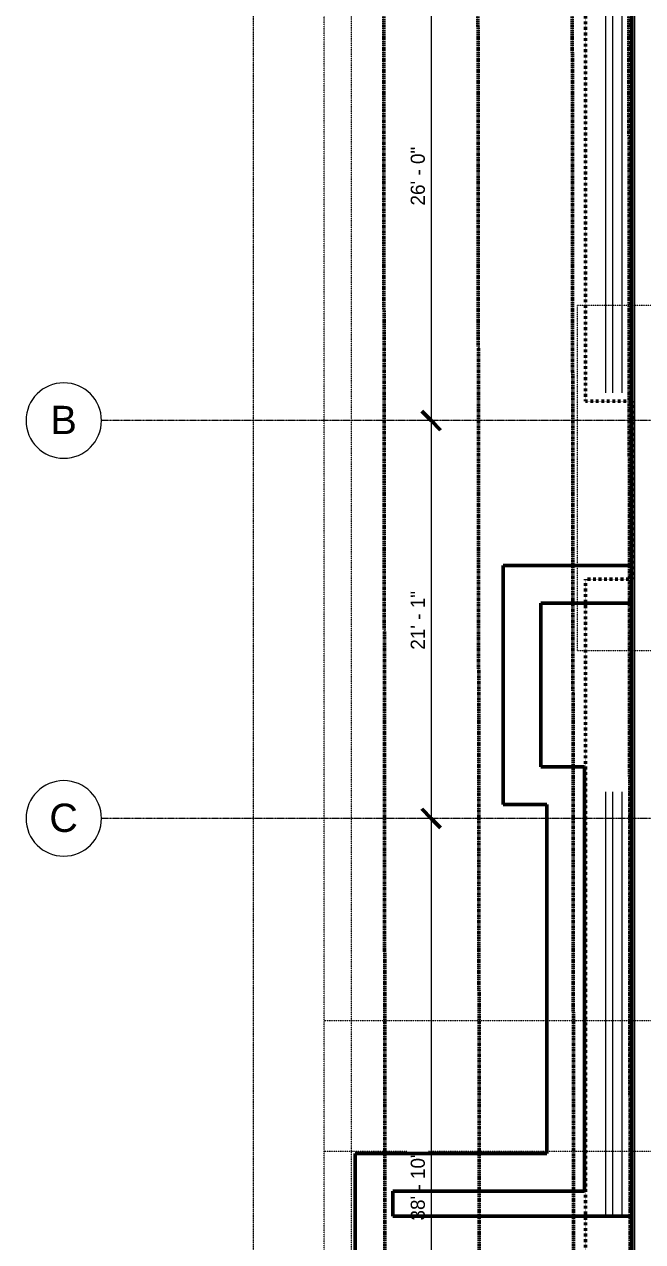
# Model space of a CAD drawing. Header units: inches. Extents: x -4218 to -1814, y 9706 to 12426.
# Drawn here: x -4218 to -3824, y 11013 to 11787 of the extents above; entities that cross this region are included whole.
import ezdxf

# ---------------------------------------------------------------- set-up
doc = ezdxf.new("R2010")
doc.units = ezdxf.units.IN
doc.header["$MEASUREMENT"] = 0
for name, pattern in [('Aligning Line 1_8_', [0.25, 0.125, -0.125]), ('Dash 1_16_', [0.125, 0.0625, -0.0625]), ('Double Dash 3_8_', [1, 0.375, -0.125, 0.125, -0.125, 0.125, -0.125]), ('Grid Line 1_2_', [0.875, 0.5, -0.125, 0.125, -0.125])]:
    doc.linetypes.add(name, pattern=pattern)
for name, color, linetype, lineweight in [('0-2', 7, 'Continuous', 9), ('0-3', 147, 'Aligning Line 1_8_', 9), ('0-4', 165, 'Continuous', 5), ('A-ANNO-DIMS', 211, 'Continuous', 9), ('A-ANNO-DIMS-96', 211, 'Continuous', 9), ('A-WALL-1', 10, 'Continuous', 13), ('C-PROP-LINE-1', 250, 'Double Dash 3_8_', 50), ('C-PROP-LINE-2', 91, 'Dash 1_16_', 50), ('G-ANNO-SYMB', 111, 'Aligning Line 1_8_', 9), ('G-ANNO-SYMB-1', 147, 'Aligning Line 1_8_', 9), ('S-FNDN-2', 250, 'Continuous', 50), ('S-FNDN-3', 10, 'Continuous', 13), ('S-GRID-1', 1, 'Grid Line 1_2_', 9), ('S-GRID-IDEN', 1, 'Continuous', 9), ('S-GRID-IDEN-1', 147, 'Continuous', 9)]:
    doc.layers.add(name, color=color, linetype=linetype, lineweight=lineweight)
doc.styles.add('Arial', font='arial.ttf', dxfattribs={"height": 18})
doc.styles.add('Century Gothic', font='ufonts.com_century-gothic.ttf', dxfattribs={"height": 9})
doc.dimstyles.new('OD__1_8__Tol__', dxfattribs={"dimscale": 12, "dimtxt": 9.397514, "dimasz": 1, "dimexe": 0.75, "dimexo": 0.5, "dimgap": 0.125, "dimtad": 1, "dimdec": 3, "dimrnd": 0.125, "dimzin": 3, "dimdsep": 46, "dimlunit": 4, "dimtxsty": 'Century Gothic', "dimblk1": 'OBLIQUE', "dimblk2": 'OBLIQUE', "dimsah": 1, "dimcen": 0.09, "dimdle": 0.75, "dimazin": 0, "dimtfac": 1, "dimtdec": 4, "dimtix": 1, "dimtmove": 0, "dimatfit": 3, "dimfxl": 1, "dimtvp": 1, "dimtfill": 1, "dimfrac": 2, "dimtolj": 1, "dimtzin": 0, "dimarcsym": 2})

# ---------------------------------------------------------------- blocks, each defined once
blk = doc.blocks.new('DIMBLOCK20-FLOOR PLAN - BASEMENT')
at = {"layer": 'A-ANNO-DIMS-96', "lineweight": 50}
for p, q in [((-3958.9, 11847.19), (-3964.9, 11853.19)), ((-3958.9, 11847.19), (-3952.9, 11841.19)), ((-3958.9, 11535.19), (-3964.9, 11541.19)), ((-3958.9, 11535.19), (-3952.9, 11529.19))]:
    blk.add_line(p, q, dxfattribs=at)
at = {"layer": 'A-ANNO-DIMS-96'}
for p, q in [((-3956.41, 11847.19), (-3967.9, 11847.19)), ((-3958.9, 11847.19), (-3958.9, 11535.19)), ((-3958.9, 11847.19), (-3956.41, 11847.19)), ((-3956.41, 11535.19), (-3967.9, 11535.19)), ((-3958.9, 11535.19), (-3956.41, 11535.19))]:
    blk.add_line(p, q, dxfattribs=at)
at = {"layer": 'A-ANNO-DIMS-96', "color": 0, "insert": (-3971.93, 11671.95), "char_height": 9, "width": 46.1821, "attachment_point": 1, "rotation": 90, "line_spacing_factor": 0.984502, "style": 'Century Gothic', "bg_fill": 3, "box_fill_scale": 1.25, "bg_fill_color": 256, "bg_fill_true_color": 13158600, "bg_fill_transparency": 0}
blk.add_mtext('26\' - 0"', dxfattribs=at)
blk = doc.blocks.new('_Oblique')
at = {"color": 0, "linetype": 'ByBlock', "lineweight": -2}
blk.add_line((-0.5, -0.5), (0.5, 0.5), dxfattribs=at)
blk = doc.blocks.new('DIMBLOCK21-FLOOR PLAN - BASEMENT')
at = {"layer": 'A-ANNO-DIMS-96'}
for p, q in [((-3956.41, 11535.19), (-3967.9, 11535.19)), ((-3958.9, 11535.19), (-3958.9, 11282.19)), ((-3958.9, 11535.19), (-3956.41, 11535.19)), ((-3956.41, 11282.19), (-3967.9, 11282.19)), ((-3958.9, 11282.19), (-3956.41, 11282.19))]:
    blk.add_line(p, q, dxfattribs=at)
at = {"layer": 'A-ANNO-DIMS-96', "lineweight": 50}
for p, q in [((-3958.9, 11535.19), (-3964.9, 11541.19)), ((-3958.9, 11535.19), (-3952.9, 11529.19)), ((-3958.9, 11282.19), (-3964.9, 11288.19)), ((-3958.9, 11282.19), (-3952.9, 11276.19))]:
    blk.add_line(p, q, dxfattribs=at)
at = {"layer": 'A-ANNO-DIMS-96', "color": 0, "insert": (-3971.93, 11389.45), "char_height": 9, "width": 46.1821, "attachment_point": 1, "rotation": 90, "line_spacing_factor": 0.984502, "style": 'Century Gothic', "bg_fill": 3, "box_fill_scale": 1.25, "bg_fill_color": 256, "bg_fill_true_color": 13158600, "bg_fill_transparency": 0}
blk.add_mtext('21\' - 1"', dxfattribs=at)
blk = doc.blocks.new('DIMBLOCK22-FLOOR PLAN - BASEMENT')
at = {"layer": 'A-ANNO-DIMS-96', "lineweight": 50}
for p, q in [((-3958.9, 11282.19), (-3964.9, 11288.19)), ((-3958.9, 11282.19), (-3952.9, 11276.19)), ((-3958.9, 10816.19), (-3964.9, 10822.19)), ((-3958.9, 10816.19), (-3952.9, 10810.19))]:
    blk.add_line(p, q, dxfattribs=at)
at = {"layer": 'A-ANNO-DIMS-96'}
for p, q in [((-3956.41, 11282.19), (-3967.9, 11282.19)), ((-3958.9, 11282.19), (-3958.9, 10816.19)), ((-3958.9, 11282.19), (-3956.41, 11282.19)), ((-3956.41, 10816.19), (-3967.9, 10816.19)), ((-3958.9, 10816.19), (-3956.41, 10816.19))]:
    blk.add_line(p, q, dxfattribs=at)
at = {"layer": 'A-ANNO-DIMS-96', "color": 0, "insert": (-3971.93, 11026.44), "char_height": 9, "width": 54.5951, "attachment_point": 1, "rotation": 90, "line_spacing_factor": 0.984502, "style": 'Century Gothic', "bg_fill": 3, "box_fill_scale": 1.25, "bg_fill_color": 256, "bg_fill_true_color": 13158600, "bg_fill_transparency": 0}
blk.add_mtext('38\' - 10"', dxfattribs=at)
blk = doc.blocks.new('Basic Wall _ EXT - C8AØF - _10_ CONCRETE _ 2_ EPS INSUL_ - ___-2578961-FLOOR PLAN - BASEMENT')
at = {"layer": 'S-FNDN-3'}
for p, q in [((-3847.82, 11552.9), (-3847.82, 11830.99)), ((-3843.24, 11552.9), (-3843.24, 11830.99)), ((-3837.27, 11552.9), (-3837.27, 11830.99)), ((-3847.82, 11029.11), (-3847.82, 11299.01)), ((-3843.24, 11029.11), (-3843.24, 11299.01)), ((-3837.27, 11029.11), (-3837.27, 11299.01))]:
    blk.add_line(p, q, dxfattribs=at)
blk = doc.blocks.new('Family - ___-1878357-FLOOR PLAN - BASEMENT')
at = {"layer": 'C-PROP-LINE-1'}
for p, q in [((-3989.61, 12268.69), (-3987.01, 9767.34)), ((-3929.52, 12184.69), (-3927.1, 9853.17)), ((-3869.45, 12124.69), (-3867.12, 9890.98))]:
    blk.add_line(p, q, dxfattribs=at)
blk = doc.blocks.new('Family - ___-1878392-FLOOR PLAN - BASEMENT')
at = {"layer": 'C-PROP-LINE-1'}
blk.add_line((-3833.41, 12088.69), (-3830.99, 9768.08), dxfattribs=at)
blk = doc.blocks.new('Grid - Grid Head - Circle-50561-FLOOR PLAN - BASEMENT')
at = {"layer": 'S-GRID-IDEN-1'}
for start, end in [(360, 180), (180, 360)]:
    blk.add_arc((0, 0), 0.25, start, end, dxfattribs=at)

msp = doc.modelspace()

# ---------------------------------------------------------------- linework, layer by layer
at = {"layer": 'A-WALL-1'}
msp.add_line((-3829.32374, 9891.1894), (-3829.32374, 12087.1894), dxfattribs=at)
at = {"layer": 'C-PROP-LINE-2'}
for p, q in [((-3860.72374, 11547.5894), (-3860.72374, 12118.5894)), ((-3832.16202, 10010.0894), (-3832.16202, 12088.5894)), ((-3830.72374, 11547.5894), (-3860.72374, 11547.5894)), ((-3830.72374, 11434.3894), (-3830.72374, 11547.5894)), ((-3860.72374, 11434.3894), (-3830.72374, 11434.3894)), ((-3860.72374, 9980.1894), (-3860.72374, 11434.3894))]:
    msp.add_line(p, q, dxfattribs=at)
at = {"layer": 'G-ANNO-SYMB'}
for p, q in [((-4027.08301, 11070.38095), (-4027.08301, 12280.04273)), ((-4027.08301, 9839.38186), (-4027.08301, 11153.42614)), ((-1910.95031, 11153.42614), (-4027.08301, 11153.42614)), ((-1910.95031, 11070.38095), (-4027.08301, 11070.38095))]:
    msp.add_line(p, q, dxfattribs=at)
at = {"layer": 'G-ANNO-SYMB-1'}
for p, q in [((-4071.96446, 9756.52836), (-4071.96446, 12280.04273)), ((-4071.96446, 9706.24032), (-4071.96446, 12280.04273)), ((-4009.5295, 9846.2766), (-4009.5295, 12240.74859)), ((-3865.74625, 11388.70658), (-3865.74625, 11608.39373)), ((-3429.66725, 11608.39373), (-3865.74625, 11608.39373)), ((-3429.66725, 11388.70658), (-3865.74625, 11388.70658))]:
    msp.add_line(p, q, dxfattribs=at)
at = {"layer": 'S-FNDN-2'}
for p, q in [((-3831.32374, 12089.1894), (-3831.32374, 9889.1894)), ((-3889.12374, 11442.9894), (-3913.12374, 11442.9894)), ((-3913.12374, 11442.9894), (-3913.12374, 11290.9894)), ((-3831.32374, 11442.9894), (-3889.12374, 11442.9894)), ((-3831.32374, 11418.9894), (-3831.32374, 11442.9894)), ((-3889.12374, 11314.9894), (-3889.12374, 11418.9894)), ((-3889.12374, 11418.9894), (-3831.32374, 11418.9894)), ((-3861.32374, 11314.9894), (-3889.12374, 11314.9894)), ((-3861.32374, 11290.9894), (-3861.32374, 11314.9894)), ((-3913.12374, 11290.9894), (-3889.12374, 11290.9894)), ((-3889.12374, 11290.9894), (-3885.32374, 11290.9894)), ((-3885.32374, 11290.9894), (-3885.32374, 11069.1144)), ((-3861.32374, 11045.1144), (-3861.32374, 11290.9894)), ((-4007.22374, 11069.1144), (-4007.22374, 11045.1144)), ((-4007.22374, 11045.1144), (-4007.22374, 11029.1144)), ((-3983.22374, 11029.1144), (-3983.22374, 11045.1144)), ((-3885.32374, 11045.1144), (-3861.32374, 11045.1144)), ((-4007.22374, 11029.1144), (-4007.22374, 11005.1144)), ((-3831.32374, 11005.1144), (-3831.32374, 11029.1144))]:
    msp.add_line(p, q, dxfattribs=at)

# ---------------------------------------------------------------- block references
at = {"layer": '0-2'}
msp.add_blockref('Basic Wall _ EXT - C8AØF - _10_ CONCRETE _ 2_ EPS INSUL_ - ___-2578961-FLOOR PLAN - BASEMENT', (0, 0), dxfattribs=at)
at = {"layer": '0-3'}
msp.add_blockref('Family - ___-1878392-FLOOR PLAN - BASEMENT', (0, 0), dxfattribs=at)
at = {"layer": '0-4', "xscale": 95.99999999999994, "yscale": 95.99999999999994, "zscale": 95.99999999999994, "rotation": 89.99999999999987}
for p in [(-4192.71446, 11535.1894), (-4192.71446, 11282.1894)]:
    msp.add_blockref('Grid - Grid Head - Circle-50561-FLOOR PLAN - BASEMENT', p, dxfattribs=at)

# ---------------------------------------------------------------- texts
at = {"layer": 'S-GRID-IDEN', "char_height": 18, "attachment_point": 1, "style": 'Arial'}
for s, insert, width in [('B', (-4201.1209, 11544.57022), 20.301), ('C', (-4201.87681, 11291.57022), 22.119)]:
    msp.add_mtext(s, dxfattribs=dict(at, insert=insert, width=width))

# ---------------------------------------------------------------- dimensions: what is measured, and where the dimension line sits
at = {"layer": 'A-ANNO-DIMS'}
dim = msp.add_linear_dim(base=(-3958.89678, 11535.1894), p1=(-3950.4115, 11847.1894), p2=(-3950.4115, 11535.1894), angle=90, dimstyle='OD__1_8__Tol__', override={"dimpost": '<>', "dimfxl": 312}, dxfattribs=at)
dim.commit()
dim.dimension.update_dxf_attribs({"geometry": 'DIMBLOCK20-FLOOR PLAN - BASEMENT', "text_midpoint": (-3965.12316, 11691.1894)})

# ---------------------------------------------------------------- next in the draw order: dimensions: what is measured, and where the dimension line sits
dim = msp.add_linear_dim(base=(-3958.89678, 11282.1894), p1=(-3950.4115, 11535.1894), p2=(-3950.4115, 11282.1894), angle=90, dimstyle='OD__1_8__Tol__', override={"dimpost": '<>', "dimfxl": 253}, dxfattribs=at)
dim.commit()
dim.dimension.update_dxf_attribs({"geometry": 'DIMBLOCK21-FLOOR PLAN - BASEMENT', "text_midpoint": (-3965.00997, 11408.6894)})

# ---------------------------------------------------------------- next in the draw order: linework, layer by layer
at = {"layer": 'S-GRID-1'}
msp.add_line((-1814.20638, 11535.1894), (-4168.71446, 11535.1894), dxfattribs=at)

# ---------------------------------------------------------------- next in the draw order: dimensions: what is measured, and where the dimension line sits
at = {"layer": 'A-ANNO-DIMS'}
dim = msp.add_linear_dim(base=(-3958.89678, 10816.1894), p1=(-3950.4115, 11282.1894), p2=(-3950.4115, 10816.1894), angle=90, dimstyle='OD__1_8__Tol__', override={"dimpost": '<>', "dimfxl": 466}, dxfattribs=at)
dim.commit()
dim.dimension.update_dxf_attribs({"geometry": 'DIMBLOCK22-FLOOR PLAN - BASEMENT', "text_midpoint": (-3965.12316, 11049.1894)})

# ---------------------------------------------------------------- next in the draw order: linework, layer by layer
at = {"layer": 'S-FNDN-2'}
for p, q in [((-3885.32374, 11069.1144), (-4007.22374, 11069.1144)), ((-3983.22374, 11045.1144), (-3885.32374, 11045.1144)), ((-3831.32374, 11029.1144), (-3983.22374, 11029.1144))]:
    msp.add_line(p, q, dxfattribs=at)
at = {"layer": 'S-GRID-1'}
msp.add_line((-1814.20638, 11282.1894), (-4168.71446, 11282.1894), dxfattribs=at)

# ---------------------------------------------------------------- next in the draw order: block references
at = {"layer": '0-3'}
msp.add_blockref('Family - ___-1878357-FLOOR PLAN - BASEMENT', (0, 0), dxfattribs=at)

doc.saveas('drawing.dxf')
